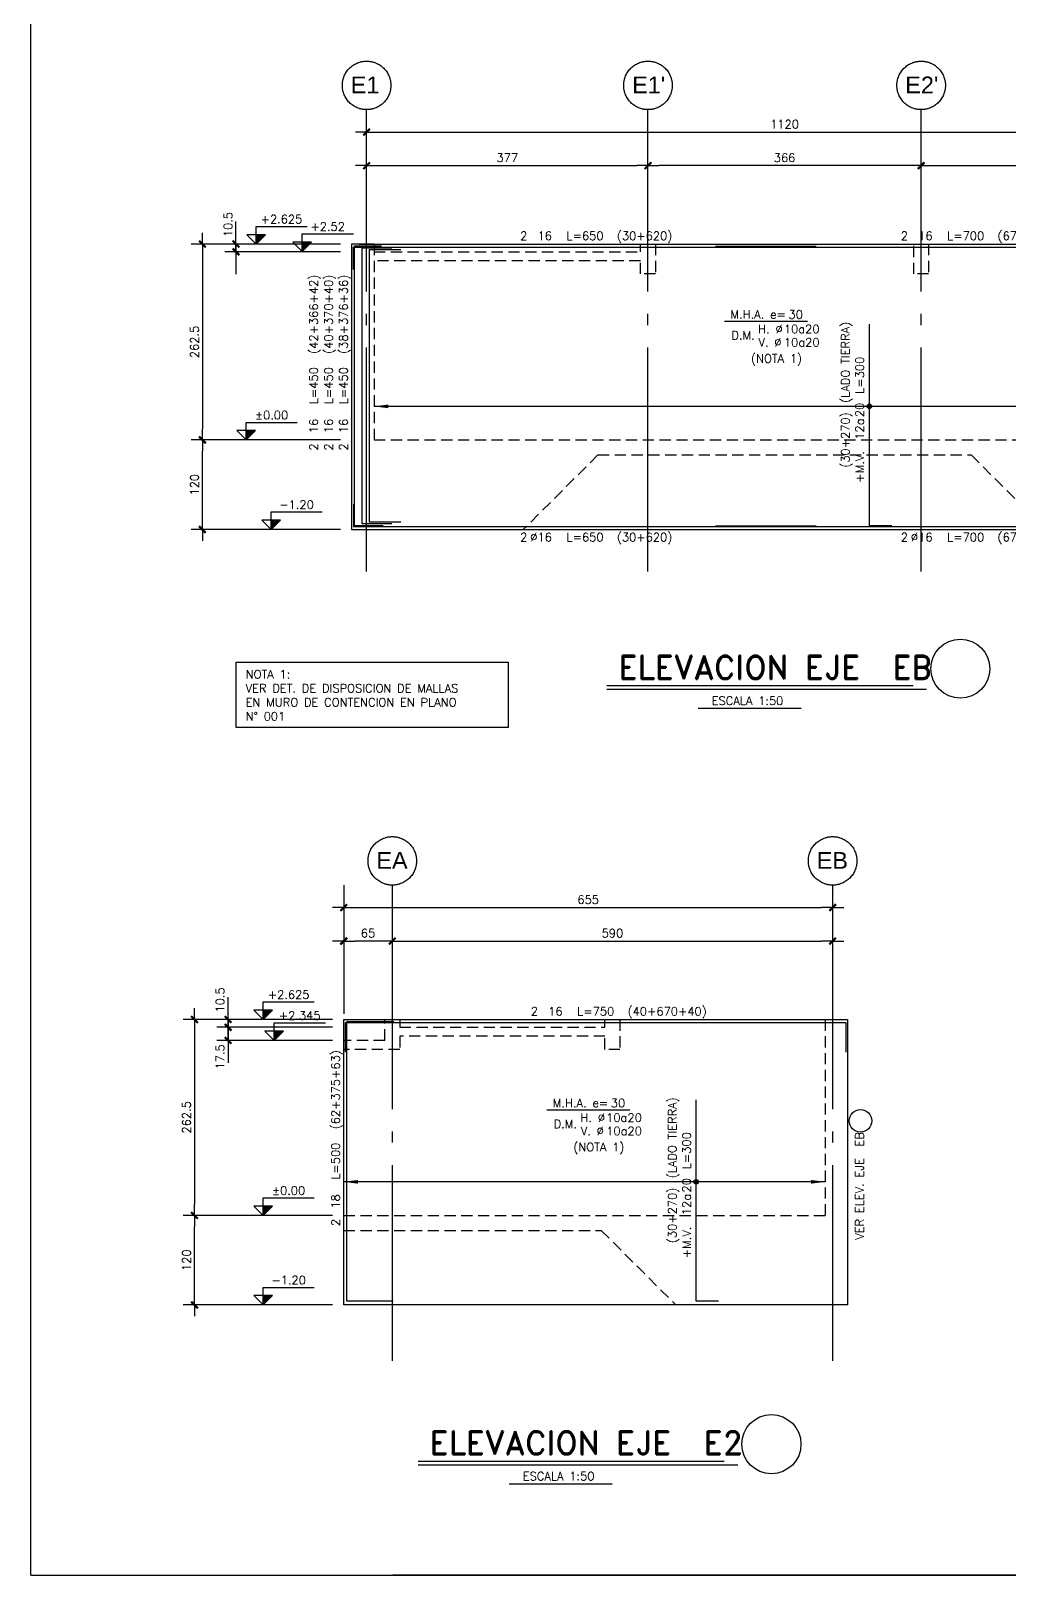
# Model space of a CAD drawing. Extents: x -6066 to 8175, y -13042 to 14234.
# Drawn here: x -58 to 1253, y 68 to 2137 of the extents above; entities that cross this region are included whole.
import ezdxf
from ezdxf.enums import TextEntityAlignment as Align

# ---------------------------------------------------------------- set-up
doc = ezdxf.new("R2010")
doc.units = 0
doc.header["$LTSCALE"] = 30
doc.header["$MEASUREMENT"] = 0
doc.linetypes.add('DASHED', pattern=[0.75, 0.5, -0.25])
doc.linetypes.add('EJES', pattern=[12.5, 10, -1, 0.5, -1])
doc.layers.get('0').update_dxf_attribs({"linetype": 'CONTINUOUS'})
for name, color, linetype in [('CONTORNOS', 3, 'CONTINUOUS'), ('FE', 7, 'CONTINUOUS'), ('RLA-CONTORNOS', 3, 'CONTINUOUS'), ('RLA-COTAS2', 1, 'CONTINUOUS'), ('RLA-EJES', 1, 'EJES'), ('RLA-FE', 7, 'CONTINUOUS'), ('RLA-FORMATO', 7, 'CONTINUOUS'), ('RLA-SEGMENTOS1', 2, 'DASHED'), ('RLA-TEXTOS-FE', 9, 'CONTINUOUS'), ('RLA-TEXTOS2', 6, 'CONTINUOUS'), ('TEXTOS-FE', 9, 'CONTINUOUS'), ('TEXTOS1', 9, 'CONTINUOUS')]:
    doc.layers.add(name, color=color, linetype=linetype)
doc.styles.add('Arial_1', font='arial.ttf', dxfattribs={"height": 22.5})
doc.styles.add('ROMANS', font='romans.shx', dxfattribs={"height": 11.25})
doc.styles.add('SIETE50', font='ROMAND.SHX', dxfattribs={"height": 31.5})
doc.dimstyles.new('ING50', dxfattribs={"dimscale": 50, "dimtxt": 0.27, "dimasz": 0.3, "dimexe": 0, "dimexo": 0, "dimgap": 0.1, "dimtad": 1, "dimdec": 1, "dimzin": 12, "dimdsep": 46, "dimtxsty": 'ROMANS', "dimblk": 'TICK1', "dimblk1": 'TICK1', "dimblk2": 'TICK1', "dimcen": 0.09, "dimclrd": 2, "dimclre": 1, "dimclrt": 3, "dimadec": 0, "dimazin": 0, "dimtfac": 1, "dimtdec": 0, "dimtix": 1, "dimtmove": 2, "dimatfit": 3, "dimldrblk": 'TICK1', "dimfxl": 0, "dimfxlon": 1, "dimtolj": 1, "dimtzin": 0, "dimarcsym": 0})

# ---------------------------------------------------------------- blocks, each defined once
blk = doc.blocks.new('TICK1')
at = {"color": 2}
for points in [[(0, 0), (-1, 0)], [(0, 0), (1, 0)]]:
    blk.add_lwpolyline(points, dxfattribs=at)
at = {"color": 2, "const_width": 0.2}
blk.add_lwpolyline([(-0.3, -0.3), (0.3, 0.3)], dxfattribs=at)
blk = doc.blocks.new('*D26')
at = {"color": 2, "lineweight": -2, "transparency": 16777216}
blk.add_line((376.1, 962.5), (1001.1, 962.5), dxfattribs=at)
at = {"color": 2, "lineweight": -2, "transparency": 16777216, "xscale": 15, "yscale": 15, "zscale": 15, "rotation": 180}
blk.add_blockref('TICK1', (361.1, 962.5), dxfattribs=at)
at = {"color": 2, "lineweight": -2, "transparency": 16777216, "xscale": 15, "yscale": 15, "zscale": 15}
blk.add_blockref('TICK1', (1016.1, 962.5), dxfattribs=at)
at = {"color": 3, "transparency": 16777216, "insert": (688.6, 973.1), "char_height": 11.25, "attachment_point": 5, "style": 'ROMANS'}
blk.add_mtext('\\A1;655', dxfattribs=at)
blk = doc.blocks.new('*D27')
at = {"color": 2, "lineweight": -2, "transparency": 16777216}
blk.add_line((441.1, 917.5), (1001.1, 917.5), dxfattribs=at)
at = {"color": 2, "lineweight": -2, "transparency": 16777216, "xscale": 15, "yscale": 15, "zscale": 15, "rotation": 180}
blk.add_blockref('TICK1', (426.1, 917.5), dxfattribs=at)
at = {"color": 2, "lineweight": -2, "transparency": 16777216, "xscale": 15, "yscale": 15, "zscale": 15}
blk.add_blockref('TICK1', (1016.1, 917.5), dxfattribs=at)
at = {"color": 3, "transparency": 16777216, "insert": (721.1, 928.1), "char_height": 11.25, "attachment_point": 5, "style": 'ROMANS'}
blk.add_mtext('\\A1;590', dxfattribs=at)
blk = doc.blocks.new('*D28')
at = {"color": 2, "lineweight": -2, "transparency": 16777216}
blk.add_line((411.1, 917.5), (376.1, 917.5), dxfattribs=at)
at = {"color": 2, "lineweight": -2, "transparency": 16777216, "xscale": 15, "yscale": 15, "zscale": 15, "rotation": 180}
blk.add_blockref('TICK1', (361.1, 917.5), dxfattribs=at)
at = {"color": 2, "lineweight": -2, "transparency": 16777216, "xscale": 15, "yscale": 15, "zscale": 15}
blk.add_blockref('TICK1', (426.1, 917.5), dxfattribs=at)
at = {"color": 3, "transparency": 16777216, "insert": (393.6, 928.1), "char_height": 11.25, "attachment_point": 5, "style": 'ROMANS'}
blk.add_mtext('\\A1;65', dxfattribs=at)
blk = doc.blocks.new('*D30')
at = {"color": 2, "lineweight": -2, "transparency": 16777216}
blk.add_line((161.1, 797.5), (161.1, 565), dxfattribs=at)
at = {"color": 2, "lineweight": -2, "transparency": 16777216, "xscale": 15, "yscale": 15, "zscale": 15}
for p, rotation in [((161.1, 812.5), 90), ((161.1, 550), 270)]:
    blk.add_blockref('TICK1', p, dxfattribs=dict(at, rotation=rotation))
at = {"color": 3, "transparency": 16777216, "insert": (150.4, 681.3), "char_height": 11.25, "attachment_point": 5, "rotation": 90, "style": 'ROMANS'}
blk.add_mtext('\\A1;262.5', dxfattribs=at)
blk = doc.blocks.new('*D29')
at = {"color": 2, "lineweight": -2, "transparency": 16777216}
for p, q in [((206.1, 827.5), (206.1, 842.5)), ((206.1, 812.5), (206.1, 802)), ((206.1, 787), (206.1, 772))]:
    blk.add_line(p, q, dxfattribs=at)
at = {"color": 2, "lineweight": -2, "transparency": 16777216, "xscale": 15, "yscale": 15, "zscale": 15}
for p, rotation in [((206.1, 812.5), 270), ((206.1, 802), 90)]:
    blk.add_blockref('TICK1', p, dxfattribs=dict(at, rotation=rotation))
at = {"color": 3, "transparency": 16777216, "insert": (195.4, 838.6), "char_height": 11.25, "attachment_point": 5, "rotation": 90, "style": 'ROMANS'}
blk.add_mtext('\\A1;10.5', dxfattribs=at)
blk = doc.blocks.new('*D31')
at = {"color": 2, "lineweight": -2, "transparency": 16777216}
blk.add_line((161.1, 445), (161.1, 535), dxfattribs=at)
at = {"color": 2, "lineweight": -2, "transparency": 16777216, "xscale": 15, "yscale": 15, "zscale": 15}
for p, rotation in [((161.1, 550), 90), ((161.1, 430), 270)]:
    blk.add_blockref('TICK1', p, dxfattribs=dict(at, rotation=rotation))
at = {"color": 3, "transparency": 16777216, "insert": (150.4, 490), "char_height": 11.25, "attachment_point": 5, "rotation": 90, "style": 'ROMANS'}
blk.add_mtext('\\A1;120', dxfattribs=at)
blk = doc.blocks.new('nivel-el')
at = {"linetype": 'Continuous'}
blk.add_hatch(color=1, dxfattribs=at).paths.add_polyline_path([(0, 0), (12.5, 12.5), (0, 12.5)])
at = {"color": 3}
blk.add_lwpolyline([(0, 0), (12.5, 12.5), (0, 12.5), (-12.5, 12.5), (0, 0), (0, 12.5), (0, 23.6), (68.4, 23.6)], dxfattribs=at)
at = {"color": 3, "style": 'ROMANS'}
blk.add_attdef('%%P0.00', text='', height=11.2, dxfattribs=at).set_placement((34, 27.7), align=Align.CENTER)
blk = doc.blocks.new('*D33')
at = {"color": 2, "lineweight": -2, "transparency": 16777216}
for p, q in [((206.1, 817), (206.1, 832)), ((206.1, 784.5), (206.1, 802)), ((206.1, 769.5), (206.1, 754.5))]:
    blk.add_line(p, q, dxfattribs=at)
at = {"color": 2, "lineweight": -2, "transparency": 16777216, "xscale": 15, "yscale": 15, "zscale": 15}
for p, rotation in [((206.1, 802), 270), ((206.1, 784.5), 90)]:
    blk.add_blockref('TICK1', p, dxfattribs=dict(at, rotation=rotation))
at = {"color": 3, "transparency": 16777216, "insert": (195.4, 762.4), "char_height": 11.25, "attachment_point": 5, "rotation": 90, "style": 'ROMANS'}
blk.add_mtext('\\A1;17.5', dxfattribs=at)
blk = doc.blocks.new('*D63')
at = {"color": 2, "lineweight": -2, "transparency": 16777216}
blk.add_line((406.7, 2001.4), (1496.7, 2001.4), dxfattribs=at)
at = {"color": 2, "lineweight": -2, "transparency": 16777216, "xscale": 15, "yscale": 15, "zscale": 15, "rotation": 180}
blk.add_blockref('TICK1', (391.7, 2001.4), dxfattribs=at)
at = {"color": 2, "lineweight": -2, "transparency": 16777216, "xscale": 15, "yscale": 15, "zscale": 15}
blk.add_blockref('TICK1', (1511.7, 2001.4), dxfattribs=at)
at = {"color": 3, "transparency": 16777216, "insert": (951.7, 2012), "char_height": 11.25, "attachment_point": 5, "style": 'ROMANS'}
blk.add_mtext('\\A1;1120', dxfattribs=at)
blk = doc.blocks.new('*D64')
at = {"color": 2, "lineweight": -2, "transparency": 16777216}
blk.add_line((171.7, 1836.4), (171.7, 1603.9), dxfattribs=at)
at = {"color": 2, "lineweight": -2, "transparency": 16777216, "xscale": 15, "yscale": 15, "zscale": 15}
for p, rotation in [((171.7, 1851.4), 90), ((171.7, 1588.9), 270)]:
    blk.add_blockref('TICK1', p, dxfattribs=dict(at, rotation=rotation))
at = {"color": 3, "transparency": 16777216, "insert": (161.1, 1720.2), "char_height": 11.25, "attachment_point": 5, "rotation": 90, "style": 'ROMANS'}
blk.add_mtext('\\A1;262.5', dxfattribs=at)
blk = doc.blocks.new('*D65')
at = {"color": 2, "lineweight": -2, "transparency": 16777216}
for p, q in [((216.7, 1866.4), (216.7, 1881.4)), ((216.7, 1851.4), (216.7, 1840.9)), ((216.7, 1825.9), (216.7, 1810.9))]:
    blk.add_line(p, q, dxfattribs=at)
at = {"color": 2, "lineweight": -2, "transparency": 16777216, "xscale": 15, "yscale": 15, "zscale": 15}
for p, rotation in [((216.7, 1851.4), 270), ((216.7, 1840.9), 90)]:
    blk.add_blockref('TICK1', p, dxfattribs=dict(at, rotation=rotation))
at = {"color": 3, "transparency": 16777216, "insert": (206.1, 1877.5), "char_height": 11.25, "attachment_point": 5, "rotation": 90, "style": 'ROMANS'}
blk.add_mtext('\\A1;10.5', dxfattribs=at)
blk = doc.blocks.new('*D66')
at = {"color": 2, "lineweight": -2, "transparency": 16777216}
blk.add_line((171.7, 1483.9), (171.7, 1573.9), dxfattribs=at)
at = {"color": 2, "lineweight": -2, "transparency": 16777216, "xscale": 15, "yscale": 15, "zscale": 15}
for p, rotation in [((171.7, 1588.9), 90), ((171.7, 1468.9), 270)]:
    blk.add_blockref('TICK1', p, dxfattribs=dict(at, rotation=rotation))
at = {"color": 3, "transparency": 16777216, "insert": (161.1, 1528.9), "char_height": 11.25, "attachment_point": 5, "rotation": 90, "style": 'ROMANS'}
blk.add_mtext('\\A1;120', dxfattribs=at)
blk = doc.blocks.new('*D71')
at = {"color": 2, "lineweight": -2, "transparency": 16777216}
blk.add_line((406.7, 1956.4), (753.7, 1956.4), dxfattribs=at)
at = {"color": 2, "lineweight": -2, "transparency": 16777216, "xscale": 15, "yscale": 15, "zscale": 15, "rotation": 180}
blk.add_blockref('TICK1', (391.7, 1956.4), dxfattribs=at)
at = {"color": 2, "lineweight": -2, "transparency": 16777216, "xscale": 15, "yscale": 15, "zscale": 15}
blk.add_blockref('TICK1', (768.7, 1956.4), dxfattribs=at)
at = {"color": 3, "transparency": 16777216, "insert": (580.2, 1967), "char_height": 11.25, "attachment_point": 5, "style": 'ROMANS'}
blk.add_mtext('\\A1;377', dxfattribs=at)
blk = doc.blocks.new('*D72')
at = {"color": 2, "lineweight": -2, "transparency": 16777216}
blk.add_line((1119.7, 1956.4), (783.7, 1956.4), dxfattribs=at)
at = {"color": 2, "lineweight": -2, "transparency": 16777216, "xscale": 15, "yscale": 15, "zscale": 15, "rotation": 180}
blk.add_blockref('TICK1', (768.7, 1956.4), dxfattribs=at)
at = {"color": 2, "lineweight": -2, "transparency": 16777216, "xscale": 15, "yscale": 15, "zscale": 15}
blk.add_blockref('TICK1', (1134.7, 1956.4), dxfattribs=at)
at = {"color": 3, "transparency": 16777216, "insert": (951.7, 1967), "char_height": 11.25, "attachment_point": 5, "style": 'ROMANS'}
blk.add_mtext('\\A1;366', dxfattribs=at)
blk = doc.blocks.new('*D73')
at = {"color": 2, "lineweight": -2, "transparency": 16777216}
blk.add_line((1149.7, 1956.4), (1496.7, 1956.4), dxfattribs=at)
at = {"color": 2, "lineweight": -2, "transparency": 16777216, "xscale": 15, "yscale": 15, "zscale": 15, "rotation": 180}
blk.add_blockref('TICK1', (1134.7, 1956.4), dxfattribs=at)
at = {"color": 2, "lineweight": -2, "transparency": 16777216, "xscale": 15, "yscale": 15, "zscale": 15}
blk.add_blockref('TICK1', (1511.7, 1956.4), dxfattribs=at)
at = {"color": 3, "transparency": 16777216, "insert": (1323.2, 1967), "char_height": 11.25, "attachment_point": 5, "style": 'ROMANS'}
blk.add_mtext('\\A1;377', dxfattribs=at)
blk = doc.blocks.new('*U88')
at = {"layer": 'TEXTOS1', "color": 5}
blk.add_line((-55.6, 0), (55.6, 0), dxfattribs=at)
at = {"layer": 'TEXTOS-FE', "color": 9, "style": 'ROMANS'}
for s, p in [('D.M.', (-30.8, -24.4)), ('H. %%C', (5.9, -16)), ('V. %%C', (5.4, -33.8))]:
    blk.add_text(s, height=11.25, dxfattribs=at).set_placement(p, align=Align.CENTER)
at = {"layer": 'TEXTOS-FE', "color": 9, "style": 'ROMANS', "flags": 12}
for tag, p in [('MALLA_2', (23.9, -16.1)), ('MALLA_3', (24, -34))]:
    blk.add_attdef(tag, p, '', height=11.2, dxfattribs=at)
at = {"layer": 'TEXTOS1', "color": 9, "style": 'ROMANS'}
blk.add_text('M.H.A. e=', height=11.25, dxfattribs=at).set_placement((-10.5, 3.6), align=Align.CENTER)
at = {"layer": 'TEXTOS1', "color": 9, "style": 'ROMANS', "flags": 12}
blk.add_attdef('ESPESOR', (30.1, 3.4), '', height=11.2, dxfattribs=at)
blk = doc.blocks.new('Flecha')
at = {"color": 2}
blk.add_lwpolyline([(0, 0, 0, 5, 0), (19.2, 0, 5, 5, 0)], format="xyseb", dxfattribs=at)
blk = doc.blocks.new('*U91')
at = {"layer": 'RLA-FE'}
h = blk.add_hatch(color=256, dxfattribs=at)
edge = h.paths.add_edge_path()
edge.add_arc((160, 0), 3, 0, 360)
at = {"layer": 'RLA-FE', "color": 1}
blk.add_line((160, -436.4), (160, 663.6), dxfattribs=at)
at = {"layer": 'RLA-FE'}
for p, q in [((0, -30), (0, 0)), ((0, 0), (188.2, 0)), ((188.2, 0), (238.2, 0)), ((238.2, 0), (270, 0)), ((270, 0), (270, 0))]:
    blk.add_line(p, q, dxfattribs=at)
blk.add_circle((160, 0), 3, dxfattribs=at)
at = {"layer": 'FE', "color": 1, "rotation": 270}
blk.add_blockref('Flecha', (160, 663.6), dxfattribs=at)
at = {"layer": 'FE', "color": 1, "xscale": -1, "rotation": 270}
blk.add_blockref('Flecha', (160, -436.4), dxfattribs=at)
at = {"layer": 'RLA-FE', "color": 3, "style": 'ROMANS'}
for tag, flags, p in [('TEXTO_FE2', 8, (152.1, 26.5)), ('+SUPLE', 12, (100, 7.3))]:
    blk.add_attdef(tag, text='', height=11.2, dxfattribs=dict(at, flags=flags)).set_placement(p, align=Align.RIGHT)
for tag, p, flags in [('LADO', (164.8, 26.5), 8), ('PHI', (104.1, 7.5), 14), ('A', (134.7, 7.3), 12), ('ESP', (145.6, 7.3), 12), ('MINUS', (170.7, 7.3), 13), ('TEXTO_FE1', (176.8, 7.3), 8), ('MARK', (184, 7.3), 13), ('TIPO', (114.6, -50.7), 13), ('NVECES', (100.7, -69.6), 13), ('NUMFE', (104.6, -89.4), 13), ('CAPA', (112.8, -108.5), 13), ('DESPLAZA', (259, -126.5), 13), ('ESPACIO', (265, -144.9), 13), ('CANT', (278.9, -163.7), 13), ('REC', (283.3, -184.4), 9)]:
    blk.add_attdef(tag, p, '', height=11.2, dxfattribs=dict(at, flags=flags))
at = {"layer": 'RLA-FE', "color": 3, "style": 'ROMANS', "flags": 12}
blk.add_attdef('DIAM', text='', height=11.2, dxfattribs=at).set_placement((124.9, 7.3), align=Align.CENTER)
blk = doc.blocks.new('*U93')
at = {"layer": 'RLA-FE'}
for p, q in [((0, -30), (0, 0)), ((0, 0), (538.2, 0)), ((538.2, 0), (588.2, 0)), ((588.2, 0), (620, 0)), ((620, 0), (620, 0))]:
    blk.add_line(p, q, dxfattribs=at)
at = {"layer": 'RLA-FE', "color": 3, "style": 'ROMANS'}
for tag, p, flags in [('PHI', (236.7, 9.5), 14), ('DIAM', (246.6, 9.3), 12), ('MINUS', (268.6, 9.3), 13), ('MARK', (282, 9.3), 13), ('TEXTO_FE1', (285.3, 9.3), 8), ('TEXTO_FE2', (352.8, 9.3), 8), ('TIPO', (308.8, -75.8), 13), ('NVECES', (294.9, -94.7), 13), ('NUMFE', (298.9, -114.5), 13), ('CAPA', (307.1, -133.6), 13), ('DESPLAZA', (278.3, -151.6), 13), ('ESPACIO', (284.4, -170), 13), ('CANT', (298.2, -188.8), 13)]:
    blk.add_attdef(tag, p, '', height=11.2, dxfattribs=dict(at, flags=flags))
at = {"layer": 'RLA-FE', "color": 3, "style": 'ROMANS', "flags": 8}
for tag, p in [('F=', (218.4, 9.3)), ('NUM', (232.8, 9.3))]:
    blk.add_attdef(tag, text='', height=11.2, dxfattribs=at).set_placement(p, align=Align.RIGHT)
blk = doc.blocks.new('*U94')
at = {"layer": 'RLA-FE'}
for p, q in [((0, 0), (0, 0)), ((0, 0), (588.2, 0)), ((588.2, 0), (638.2, 0)), ((638.2, 0), (670, 0)), ((670, 0), (670, -30))]:
    blk.add_line(p, q, dxfattribs=at)
at = {"layer": 'RLA-FE', "color": 3, "style": 'ROMANS'}
for tag, p, flags in [('PHI', (261.7, 9.5), 14), ('DIAM', (271.6, 9.3), 12), ('MINUS', (293.6, 9.3), 13), ('MARK', (307, 9.3), 13), ('TEXTO_FE1', (310.3, 9.3), 8), ('TEXTO_FE2', (377.8, 9.3), 8), ('TIPO', (333.8, -75.8), 13), ('NVECES', (319.9, -94.7), 13), ('NUMFE', (323.9, -114.5), 13), ('CAPA', (332.1, -133.6), 13), ('DESPLAZA', (278.3, -151.6), 13), ('ESPACIO', (284.4, -170), 13), ('CANT', (298.2, -188.8), 13)]:
    blk.add_attdef(tag, p, '', height=11.2, dxfattribs=dict(at, flags=flags))
at = {"layer": 'RLA-FE', "color": 3, "style": 'ROMANS', "flags": 8}
for tag, p in [('F=', (243.4, 9.3)), ('NUM', (257.8, 9.3))]:
    blk.add_attdef(tag, text='', height=11.2, dxfattribs=at).set_placement(p, align=Align.RIGHT)
blk = doc.blocks.new('*U96')
at = {"layer": 'RLA-FE', "color": 6}
blk.add_line((0, 1), (135, 1), dxfattribs=at)
at = {"layer": 'RLA-FE', "color": 3, "style": 'ROMANS', "flags": 8}
for tag, p in [('(', (53.2, 9.1)), (')', (91.5, 9.1)), ('EMP', (72.2, 9.1))]:
    blk.add_attdef(tag, text='', height=11.2, dxfattribs=at).set_placement(p, align=Align.CENTER)
blk = doc.blocks.new('*U98')
at = {"layer": 'RLA-FE'}
for p, q in [((0, 30), (0, 0)), ((0, 0), (538.2, 0)), ((538.2, 0), (588.2, 0)), ((588.2, 0), (620, 0)), ((620, 0), (620, 0))]:
    blk.add_line(p, q, dxfattribs=at)
at = {"layer": 'RLA-FE', "color": 3, "style": 'ROMANS', "flags": 8}
for tag, p in [('F=', (218.4, -19.9)), ('NUM', (232.8, -19.9))]:
    blk.add_attdef(tag, text='', height=11.2, dxfattribs=at).set_placement(p, align=Align.RIGHT)
at = {"layer": 'RLA-FE', "color": 3, "style": 'ROMANS'}
for tag, p, flags in [('PHI', (236.7, -19.7), 12), ('DIAM', (246.6, -19.9), 12), ('MINUS', (268.6, -19.9), 13), ('MARK', (282, -19.9), 13), ('TEXTO_FE1', (285.3, -19.9), 8), ('TEXTO_FE2', (352.8, -19.9), 8), ('TIPO', (308.8, -57.9), 13), ('NVECES', (294.9, -76.9), 13), ('NUMFE', (298.9, -96.6), 13), ('DESPLAZA', (277.2, -134.2), 13), ('CAPA', (307.1, -115.7), 13), ('ESPACIO', (283.2, -152.5), 13), ('CANT', (297.1, -171.3), 13)]:
    blk.add_attdef(tag, p, '', height=11.2, dxfattribs=dict(at, flags=flags))
blk = doc.blocks.new('*U99')
at = {"layer": 'RLA-FE'}
for p, q in [((670, 0), (670, 30)), ((0, 0), (0, 0)), ((0, 0), (588.2, 0)), ((588.2, 0), (638.2, 0)), ((638.2, 0), (670, 0))]:
    blk.add_line(p, q, dxfattribs=at)
at = {"layer": 'RLA-FE', "color": 3, "style": 'ROMANS', "flags": 8}
for tag, p in [('F=', (243.4, -19.9)), ('NUM', (257.8, -19.9))]:
    blk.add_attdef(tag, text='', height=11.2, dxfattribs=at).set_placement(p, align=Align.RIGHT)
at = {"layer": 'RLA-FE', "color": 3, "style": 'ROMANS'}
for tag, p, flags in [('PHI', (261.7, -19.7), 12), ('DIAM', (271.6, -19.9), 12), ('MINUS', (293.6, -19.9), 13), ('MARK', (307, -19.9), 13), ('TEXTO_FE1', (310.3, -19.9), 8), ('TEXTO_FE2', (377.8, -19.9), 8), ('TIPO', (333.8, -57.9), 13), ('NVECES', (319.9, -76.9), 13), ('NUMFE', (323.9, -96.6), 13), ('DESPLAZA', (277.2, -134.2), 13), ('CAPA', (332.1, -115.7), 13), ('ESPACIO', (283.2, -152.5), 13), ('CANT', (297.1, -171.3), 13)]:
    blk.add_attdef(tag, p, '', height=11.2, dxfattribs=dict(at, flags=flags))
blk = doc.blocks.new('*U103')
at = {"layer": 'RLA-FE'}
for p, q in [((0, -38), (0, 0)), ((0, 0), (293.2, 0)), ((293.2, 0), (343.2, 0)), ((343.2, 0), (375, 0)), ((375, 0), (375, -36))]:
    blk.add_line(p, q, dxfattribs=at)
at = {"layer": 'RLA-FE', "color": 3, "style": 'ROMANS'}
for tag, p, flags in [('PHI', (114.2, 9.5), 14), ('DIAM', (124.1, 9.3), 12), ('MINUS', (146.1, 9.3), 13), ('MARK', (159.5, 9.3), 13), ('TEXTO_FE1', (162.8, 9.3), 8), ('TEXTO_FE2', (230.3, 9.3), 8), ('TIPO', (186.3, -75.8), 13), ('NVECES', (172.4, -94.7), 13), ('NUMFE', (176.4, -114.5), 13), ('CAPA', (184.6, -133.6), 13), ('DESPLAZA', (278.3, -151.6), 13), ('ESPACIO', (284.4, -170), 13), ('CANT', (298.2, -188.8), 13)]:
    blk.add_attdef(tag, p, '', height=11.2, dxfattribs=dict(at, flags=flags))
at = {"layer": 'RLA-FE', "color": 3, "style": 'ROMANS', "flags": 8}
for tag, p in [('F=', (95.9, 9.3)), ('NUM', (110.3, 9.3))]:
    blk.add_attdef(tag, text='', height=11.2, dxfattribs=at).set_placement(p, align=Align.RIGHT)
blk = doc.blocks.new('*U104')
at = {"layer": 'RLA-FE'}
for p, q in [((0, -40), (0, 0)), ((0, 0), (288.2, 0)), ((288.2, 0), (338.2, 0)), ((338.2, 0), (370, 0)), ((370, 0), (370, -40))]:
    blk.add_line(p, q, dxfattribs=at)
at = {"layer": 'RLA-FE', "color": 3, "style": 'ROMANS', "flags": 8}
for tag, p in [('F=', (93.4, 39.3)), ('NUM', (107.8, 39.3))]:
    blk.add_attdef(tag, text='', height=11.2, dxfattribs=at).set_placement(p, align=Align.RIGHT)
at = {"layer": 'RLA-FE', "color": 3, "style": 'ROMANS'}
for tag, p, flags in [('PHI', (111.7, 39.5), 14), ('DIAM', (121.6, 39.3), 12), ('MINUS', (143.6, 39.3), 13), ('MARK', (157, 39.3), 13), ('TEXTO_FE1', (160.3, 39.3), 8), ('TEXTO_FE2', (227.8, 39.3), 8), ('TIPO', (183.8, -75.8), 13), ('NVECES', (169.9, -94.7), 13), ('NUMFE', (173.9, -114.5), 13), ('CAPA', (182.1, -133.6), 13), ('DESPLAZA', (278.3, -151.6), 13), ('ESPACIO', (284.4, -170), 13), ('CANT', (298.2, -188.8), 13)]:
    blk.add_attdef(tag, p, '', height=11.2, dxfattribs=dict(at, flags=flags))
blk = doc.blocks.new('*U105')
at = {"layer": 'RLA-FE'}
for p, q in [((0, -42), (0, 0)), ((0, 0), (283.2, 0)), ((283.2, 0), (333.2, 0)), ((333.2, 0), (365, 0)), ((365, 0), (365, -42))]:
    blk.add_line(p, q, dxfattribs=at)
at = {"layer": 'RLA-FE', "color": 3, "style": 'ROMANS', "flags": 8}
for tag, p in [('F=', (90.9, 69.3)), ('NUM', (105.3, 69.3))]:
    blk.add_attdef(tag, text='', height=11.2, dxfattribs=at).set_placement(p, align=Align.RIGHT)
at = {"layer": 'RLA-FE', "color": 3, "style": 'ROMANS'}
for tag, p, flags in [('PHI', (109.2, 69.5), 14), ('DIAM', (119.1, 69.3), 12), ('MINUS', (141.1, 69.3), 13), ('MARK', (154.5, 69.3), 13), ('TEXTO_FE1', (157.8, 69.3), 8), ('TEXTO_FE2', (225.3, 69.3), 8), ('TIPO', (181.3, -75.8), 13), ('NVECES', (167.4, -94.7), 13), ('NUMFE', (171.4, -114.5), 13), ('CAPA', (179.6, -133.6), 13), ('DESPLAZA', (278.3, -151.6), 13), ('ESPACIO', (284.4, -170), 13), ('CANT', (298.2, -188.8), 13)]:
    blk.add_attdef(tag, p, '', height=11.2, dxfattribs=dict(at, flags=flags))
blk = doc.blocks.new('*U106')
at = {"layer": 'RLA-FE'}
h = blk.add_hatch(color=256, dxfattribs=at)
edge = h.paths.add_edge_path()
edge.add_arc((160, 0), 3, 0, 360)
at = {"layer": 'RLA-FE', "color": 1}
blk.add_line((160, -172.8), (160, 472.2), dxfattribs=at)
at = {"layer": 'RLA-FE'}
for p, q in [((0, -30), (0, 0)), ((0, 0), (188.2, 0)), ((188.2, 0), (238.2, 0)), ((238.2, 0), (270, 0)), ((270, 0), (270, 0))]:
    blk.add_line(p, q, dxfattribs=at)
blk.add_circle((160, 0), 3, dxfattribs=at)
at = {"layer": 'FE', "color": 1, "rotation": 270}
blk.add_blockref('Flecha', (160, 472.2), dxfattribs=at)
at = {"layer": 'FE', "color": 1, "xscale": -1, "rotation": 270}
blk.add_blockref('Flecha', (160, -172.8), dxfattribs=at)
at = {"layer": 'RLA-FE', "color": 3, "style": 'ROMANS'}
for tag, flags, p in [('TEXTO_FE2', 8, (152.1, 26.5)), ('+SUPLE', 12, (100, 7.3))]:
    blk.add_attdef(tag, text='', height=11.2, dxfattribs=dict(at, flags=flags)).set_placement(p, align=Align.RIGHT)
for tag, p, flags in [('LADO', (164.8, 26.5), 8), ('PHI', (104.1, 7.5), 14), ('A', (134.7, 7.3), 12), ('ESP', (145.6, 7.3), 12), ('MINUS', (170.7, 7.3), 13), ('TEXTO_FE1', (176.8, 7.3), 8), ('MARK', (184, 7.3), 13), ('TIPO', (114.6, -50.7), 13), ('NVECES', (100.7, -69.6), 13), ('NUMFE', (104.6, -89.4), 13), ('CAPA', (112.8, -108.5), 13), ('DESPLAZA', (259, -126.5), 13), ('ESPACIO', (265, -144.9), 13), ('CANT', (278.9, -163.7), 13), ('REC', (283.3, -184.4), 9)]:
    blk.add_attdef(tag, p, '', height=11.2, dxfattribs=dict(at, flags=flags))
at = {"layer": 'RLA-FE', "color": 3, "style": 'ROMANS', "flags": 12}
blk.add_attdef('DIAM', text='', height=11.2, dxfattribs=at).set_placement((124.9, 7.3), align=Align.CENTER)
blk = doc.blocks.new('*U107')
at = {"layer": 'RLA-FE'}
for p, q in [((0, -40), (0, 0)), ((0, 0), (588.2, 0)), ((588.2, 0), (638.2, 0)), ((638.2, 0), (670, 0)), ((670, 0), (670, -40))]:
    blk.add_line(p, q, dxfattribs=at)
at = {"layer": 'RLA-FE', "color": 3, "style": 'ROMANS'}
for tag, p, flags in [('PHI', (261.7, 9.5), 14), ('DIAM', (271.6, 9.3), 12), ('MINUS', (293.6, 9.3), 13), ('MARK', (307, 9.3), 13), ('TEXTO_FE1', (310.3, 9.3), 8), ('TEXTO_FE2', (377.8, 9.3), 8), ('TIPO', (333.8, -75.8), 13), ('NVECES', (319.9, -94.7), 13), ('NUMFE', (323.9, -114.5), 13), ('CAPA', (332.1, -133.6), 13), ('DESPLAZA', (278.3, -151.6), 13), ('ESPACIO', (284.4, -170), 13), ('CANT', (298.2, -188.8), 13)]:
    blk.add_attdef(tag, p, '', height=11.2, dxfattribs=dict(at, flags=flags))
at = {"layer": 'RLA-FE', "color": 3, "style": 'ROMANS', "flags": 8}
for tag, p in [('F=', (243.4, 9.3)), ('NUM', (257.8, 9.3))]:
    blk.add_attdef(tag, text='', height=11.2, dxfattribs=at).set_placement(p, align=Align.RIGHT)
blk = doc.blocks.new('*U130')
at = {"layer": 'RLA-FE'}
for p, q in [((0, -62), (0, 0)), ((0, 0), (293.2, 0)), ((293.2, 0), (343.2, 0)), ((343.2, 0), (375, 0)), ((375, 0), (375, -63))]:
    blk.add_line(p, q, dxfattribs=at)
at = {"layer": 'RLA-FE', "color": 3, "style": 'ROMANS'}
for tag, p, flags in [('PHI', (114.2, 9.5), 14), ('DIAM', (124.1, 9.3), 12), ('MINUS', (146.1, 9.3), 13), ('MARK', (159.5, 9.3), 13), ('TEXTO_FE1', (162.8, 9.3), 8), ('TEXTO_FE2', (230.3, 9.3), 8), ('TIPO', (186.3, -75.8), 13), ('NVECES', (172.4, -94.7), 13), ('NUMFE', (176.4, -114.5), 13), ('CAPA', (184.6, -133.6), 13), ('DESPLAZA', (278.3, -151.6), 13), ('ESPACIO', (284.4, -170), 13), ('CANT', (298.2, -188.8), 13)]:
    blk.add_attdef(tag, p, '', height=11.2, dxfattribs=dict(at, flags=flags))
at = {"layer": 'RLA-FE', "color": 3, "style": 'ROMANS', "flags": 8}
for tag, p in [('F=', (95.9, 9.3)), ('NUM', (110.3, 9.3))]:
    blk.add_attdef(tag, text='', height=11.2, dxfattribs=at).set_placement(p, align=Align.RIGHT)

msp = doc.modelspace()

# ---------------------------------------------------------------- linework, layer by layer
at = {"layer": 'RLA-CONTORNOS'}
for p, q in [((401.69, 1851.42), (371.69, 1851.42)), ((371.69, 1851.42), (371.69, 1468.92)), ((381.69, 1851.42), (401.69, 1851.42)), ((401.69, 1851.42), (401.69, 1840.92)), ((401.69, 1851.42), (1501.69, 1851.42)), ((371.69, 1468.92), (1531.69, 1468.92)), ((401.69, 1468.92), (461.69, 1468.92)), ((401.69, 1468.92), (461.69, 1468.92)), ((361.07, 430), (361.07, 812.5)), ((361.07, 812.5), (1036.07, 812.5)), ((1036.07, 812.5), (1036.07, 430)), ((1036.07, 430), (361.07, 430))]:
    msp.add_line(p, q, dxfattribs=at)
at = {"layer": 'RLA-COTAS2'}
for p, q in [((356.69, 1851.42), (156.69, 1851.42)), ((356.69, 1840.92), (201.69, 1840.92)), ((356.69, 1588.92), (156.69, 1588.92)), ((356.69, 1468.92), (156.69, 1468.92)), ((346.07, 812.5), (146.07, 812.5)), ((346.07, 802), (191.07, 802)), ((346.07, 784.5), (191.07, 784.5)), ((346.07, 550), (146.07, 550)), ((346.07, 430), (146.07, 430))]:
    msp.add_line(p, q, dxfattribs=at)
at = {"layer": 'RLA-EJES'}
for p, q in [((391.69, 1412.78), (391.69, 2031.42)), ((768.69, 1412.78), (768.69, 2031.42)), ((1134.69, 1412.78), (1134.69, 2031.42)), ((361.07, 992.5), (361.07, 820.15)), ((426.08, 992.5), (426.08, 355.25)), ((1016.07, 992.5), (1016.07, 355.25))]:
    msp.add_line(p, q, dxfattribs=at)
at = {"layer": 'RLA-EJES', "color": 3}
for centre in [(391.69, 2063.92), (768.69, 2063.92), (1134.69, 2063.92), (426.08, 1025), (1016.07, 1025)]:
    msp.add_circle(centre, 32.5, dxfattribs=at)
at = {"layer": 'RLA-FORMATO', "color": 6, "linetype": 'Continuous'}
for p, q in [((-58.1, 68.1), (-58.1, 4123.1)), ((-58.1, 68.1), (5686.9, 68.1)), ((5686.9, 68.1), (426.9, 68.1))]:
    msp.add_line(p, q, dxfattribs=at)
at = {"layer": 'RLA-SEGMENTOS1'}
for p, q in [((401.69, 1851.42), (401.69, 1588.92)), ((758.69, 1840.92), (758.69, 1851.42)), ((778.69, 1851.42), (778.69, 1811.42)), ((1124.69, 1811.42), (1124.69, 1851.42)), ((1144.69, 1851.42), (1144.69, 1811.42)), ((401.69, 1840.92), (758.69, 1840.92)), ((758.69, 1828.92), (401.69, 1828.92)), ((758.69, 1811.42), (758.69, 1828.92)), ((778.69, 1811.42), (758.69, 1811.42)), ((1144.69, 1811.42), (1124.69, 1811.42)), ((401.69, 1588.92), (1501.69, 1588.92)), ((701.69, 1568.92), (601.69, 1468.92)), ((701.69, 1568.92), (1201.69, 1568.92)), ((1201.69, 1568.92), (1301.69, 1468.92)), ((416.08, 784.5), (416.08, 812.5)), ((436.08, 812.5), (436.08, 802)), ((711.08, 802), (711.08, 812.5)), ((731.08, 812.5), (731.08, 772.5)), ((1006.07, 812.5), (1006.07, 550)), ((436.08, 802), (711.08, 802)), ((711.08, 790), (436.08, 790)), ((436.08, 790), (436.08, 772.5)), ((711.08, 772.5), (711.08, 790)), ((416.08, 784.5), (361.07, 784.5)), ((436.08, 772.5), (361.07, 772.5)), ((731.08, 772.5), (711.08, 772.5)), ((361.07, 550), (1006.07, 550)), ((361.07, 530), (706.07, 530)), ((706.07, 530), (806.07, 430))]:
    msp.add_line(p, q, dxfattribs=at)
at = {"layer": 'RLA-TEXTOS-FE'}
msp.add_lwpolyline([(216.85, 1291.37), (581.48, 1291.37), (581.48, 1203.75), (216.85, 1203.75)], close=True, dxfattribs=at)
at = {"layer": 'RLA-TEXTOS-FE', "color": 2}
msp.add_circle((1053.36, 676.77), 15.07, dxfattribs=at)
at = {"layer": 'RLA-TEXTOS2', "color": 6}
for p, q in [((713.69, 1259.89), (1124.01, 1259.89)), ((713.69, 1254.89), (1141.97, 1254.89)), ((460.58, 220.97), (870.9, 220.97)), ((460.58, 215.97), (888.86, 215.97))]:
    msp.add_line(p, q, dxfattribs=at)
at = {"layer": 'RLA-TEXTOS2', "color": 3}
for p, q in [((835.89, 1229.41), (973.75, 1229.41)), ((582.78, 190.49), (720.64, 190.49))]:
    msp.add_line(p, q, dxfattribs=at)
for centre in [(1187.24, 1282.45), (934.13, 243.53)]:
    msp.add_circle(centre, 39.57, dxfattribs=at)

# ---------------------------------------------------------------- block references
at = {"layer": 'CONTORNOS'}
for p, values in [((243.61, 1851.42), {'%%P0.00': '+2.625'}), ((305.57, 1841.47), {'%%P0.00': '+2.52'}), ((230.49, 1588.92), {'%%P0.00': '%%P0.00'}), ((263.88, 1468.92), {'%%P0.00': '-1.20'}), ((253.26, 812.5), {'%%P0.00': '+2.625'}), ((268.03, 784.5), {'%%P0.00': '+2.345'}), ((253.26, 550), {'%%P0.00': '%%P0.00'}), ((253.26, 430), {'%%P0.00': '-1.20'})]:
    msp.add_blockref('nivel-el', p, dxfattribs=at).add_auto_attribs(values)
at = {"layer": 'RLA-FE'}
ref = msp.add_blockref('*U93', (374.19, 1847.42), dxfattribs=at)
ref.add_attrib('DIAM', '16', (620.79, 1856.74), dxfattribs={"color": 3, "height": 11.25, "style": 'ROMANS'})
ref.add_attrib('NUM', '2', dxfattribs={"color": 3, "height": 11.25, "style": 'ROMANS'}).set_placement((607.04, 1856.74), align=Align.RIGHT)
ref.add_attrib('TEXTO_FE1', 'L=650', (659.5, 1856.74), dxfattribs={"color": 3, "height": 11.25, "style": 'ROMANS'})
ref.add_attrib('TEXTO_FE2', '(30+620)', (727.02, 1856.76), dxfattribs={"color": 3, "height": 11.25, "style": 'ROMANS'})
ref = msp.add_blockref('*U94', (859.19, 1847.42), dxfattribs=at)
ref.add_attrib('DIAM', '16', (1130.79, 1856.74), dxfattribs={"color": 3, "height": 11.25, "style": 'ROMANS'})
ref.add_attrib('NUM', '2', dxfattribs={"color": 3, "height": 11.25, "style": 'ROMANS'}).set_placement((1117.04, 1856.74), align=Align.RIGHT)
ref.add_attrib('TEXTO_FE1', 'L=700', (1169.5, 1856.74), dxfattribs={"color": 3, "height": 11.25, "style": 'ROMANS'})
ref.add_attrib('TEXTO_FE2', '(670+30)', (1237.02, 1856.76), dxfattribs={"color": 3, "height": 11.25, "style": 'ROMANS'})
ref = msp.add_blockref('*U105', (395.69, 1478.92), dxfattribs=dict(at, rotation=90))
ref.add_attrib('DIAM', '16', (326.36, 1598.02), dxfattribs={"color": 3, "height": 11.25, "rotation": 90, "style": 'ROMANS'})
ref.add_attrib('NUM', '2', dxfattribs={"color": 3, "height": 11.25, "rotation": 90, "style": 'ROMANS'}).set_placement((326.36, 1584.27), align=Align.RIGHT)
ref.add_attrib('TEXTO_FE1', 'L=450', (326.36, 1636.73), dxfattribs={"color": 3, "height": 11.25, "rotation": 90, "style": 'ROMANS'})
ref.add_attrib('TEXTO_FE2', '(42+366+42)', (326.34, 1704.25), dxfattribs={"color": 3, "height": 11.25, "rotation": 90, "style": 'ROMANS'})
ref = msp.add_blockref('*U104', (385.69, 1476.42), dxfattribs=dict(at, rotation=90))
ref.add_attrib('DIAM', '16', (346.36, 1598.02), dxfattribs={"color": 3, "height": 11.25, "rotation": 90, "style": 'ROMANS'})
ref.add_attrib('NUM', '2', dxfattribs={"color": 3, "height": 11.25, "rotation": 90, "style": 'ROMANS'}).set_placement((346.36, 1584.27), align=Align.RIGHT)
ref.add_attrib('TEXTO_FE1', 'L=450', (346.36, 1636.73), dxfattribs={"color": 3, "height": 11.25, "rotation": 90, "style": 'ROMANS'})
ref.add_attrib('TEXTO_FE2', '(40+370+40)', (346.34, 1704.25), dxfattribs={"color": 3, "height": 11.25, "rotation": 90, "style": 'ROMANS'})
ref = msp.add_blockref('*U103', (375.69, 1473.92), dxfattribs=dict(at, rotation=90))
ref.add_attrib('DIAM', '16', (366.36, 1598.02), dxfattribs={"color": 3, "height": 11.25, "rotation": 90, "style": 'ROMANS'})
ref.add_attrib('NUM', '2', dxfattribs={"color": 3, "height": 11.25, "rotation": 90, "style": 'ROMANS'}).set_placement((366.36, 1584.27), align=Align.RIGHT)
ref.add_attrib('TEXTO_FE1', 'L=450', (366.36, 1636.73), dxfattribs={"color": 3, "height": 11.25, "rotation": 90, "style": 'ROMANS'})
ref.add_attrib('TEXTO_FE2', '(38+376+36)', (366.34, 1704.25), dxfattribs={"color": 3, "height": 11.25, "rotation": 90, "style": 'ROMANS'})
for p in [(859.19, 1847.42), (859.19, 1472.92)]:
    msp.add_blockref('*U96', p, dxfattribs=at)
ref = msp.add_blockref('*U91', (1065.31, 1473.92), dxfattribs=dict(at, rotation=90))
ref.add_attrib('DIAM', '12', dxfattribs={"color": 3, "height": 11.25, "rotation": 90, "style": 'ROMANS'}).set_placement((1057.99, 1598.8), align=Align.CENTER)
ref.add_attrib('LADO', '(LADO TIERRA)', (1038.78, 1638.67), dxfattribs={"color": 3, "height": 11.25, "rotation": 90, "style": 'ROMANS'})
ref.add_attrib('TEXTO_FE1', 'L=300', (1057.99, 1650.76), dxfattribs={"color": 3, "height": 11.25, "rotation": 90, "style": 'ROMANS'})
ref.add_attrib('TEXTO_FE2', '(30+270)', dxfattribs={"color": 3, "height": 11.25, "rotation": 90, "style": 'ROMANS'}).set_placement((1038.78, 1626.01), align=Align.RIGHT)
ref.add_attrib('+SUPLE', '+M.V.', dxfattribs={"color": 3, "height": 11.25, "rotation": 90, "style": 'ROMANS'}).set_placement((1057.99, 1573.96), align=Align.RIGHT)
ref.add_attrib('A', 'a', (1057.99, 1608.6), dxfattribs={"color": 3, "height": 11.25, "rotation": 90, "style": 'ROMANS'})
ref.add_attrib('ESP', '20', (1057.99, 1619.49), dxfattribs={"color": 3, "height": 11.25, "rotation": 90, "style": 'ROMANS'})
ref = msp.add_blockref('*U98', (374.19, 1472.92), dxfattribs=at)
ref.add_attrib('DIAM', '16', (620.79, 1453.02), dxfattribs={"color": 3, "height": 11.25, "style": 'ROMANS'})
ref.add_attrib('NUM', '2', dxfattribs={"color": 3, "height": 11.25, "style": 'ROMANS'}).set_placement((607.04, 1453.02), align=Align.RIGHT)
ref.add_attrib('TEXTO_FE1', 'L=650', (659.5, 1453.02), dxfattribs={"color": 3, "height": 11.25, "style": 'ROMANS'})
ref.add_attrib('TEXTO_FE2', '(30+620)', (727.02, 1453.04), dxfattribs={"color": 3, "height": 11.25, "style": 'ROMANS'})
ref.add_attrib('PHI', '%%C', (610.93, 1453.24), dxfattribs={"color": 3, "height": 11.25, "style": 'ROMANS'})
ref = msp.add_blockref('*U99', (859.19, 1472.92), dxfattribs=at)
ref.add_attrib('DIAM', '16', (1130.79, 1453.02), dxfattribs={"color": 3, "height": 11.25, "style": 'ROMANS'})
ref.add_attrib('NUM', '2', dxfattribs={"color": 3, "height": 11.25, "style": 'ROMANS'}).set_placement((1117.04, 1453.02), align=Align.RIGHT)
ref.add_attrib('TEXTO_FE1', 'L=700', (1169.5, 1453.02), dxfattribs={"color": 3, "height": 11.25, "style": 'ROMANS'})
ref.add_attrib('TEXTO_FE2', '(670+30)', (1237.02, 1453.04), dxfattribs={"color": 3, "height": 11.25, "style": 'ROMANS'})
ref.add_attrib('PHI', '%%C', (1120.93, 1453.24), dxfattribs={"color": 3, "height": 11.25, "style": 'ROMANS'})
ref = msp.add_blockref('*U107', (363.57, 808.5), dxfattribs=at)
ref.add_attrib('DIAM', '16', (635.17, 817.83), dxfattribs={"color": 3, "height": 11.25, "style": 'ROMANS'})
ref.add_attrib('NUM', '2', dxfattribs={"color": 3, "height": 11.25, "style": 'ROMANS'}).set_placement((621.42, 817.83), align=Align.RIGHT)
ref.add_attrib('TEXTO_FE1', 'L=750', (673.89, 817.83), dxfattribs={"color": 3, "height": 11.25, "style": 'ROMANS'})
ref.add_attrib('TEXTO_FE2', '(40+670+40)', (741.41, 817.84), dxfattribs={"color": 3, "height": 11.25, "style": 'ROMANS'})
ref = msp.add_blockref('*U130', (365.07, 435), dxfattribs=dict(at, rotation=90))
ref.add_attrib('DIAM', '18', (355.75, 559.1), dxfattribs={"color": 3, "height": 11.25, "rotation": 90, "style": 'ROMANS'})
ref.add_attrib('NUM', '2', dxfattribs={"color": 3, "height": 11.25, "rotation": 90, "style": 'ROMANS'}).set_placement((355.75, 545.35), align=Align.RIGHT)
ref.add_attrib('TEXTO_FE1', 'L=500', (355.75, 597.81), dxfattribs={"color": 3, "height": 11.25, "rotation": 90, "style": 'ROMANS'})
ref.add_attrib('TEXTO_FE2', '(62+375+63)', (355.73, 665.34), dxfattribs={"color": 3, "height": 11.25, "rotation": 90, "style": 'ROMANS'})
ref = msp.add_blockref('*U106', (833.31, 435), dxfattribs=dict(at, rotation=90))
ref.add_attrib('DIAM', '12', dxfattribs={"color": 3, "height": 11.25, "rotation": 90, "style": 'ROMANS'}).set_placement((825.99, 559.88), align=Align.CENTER)
ref.add_attrib('LADO', '(LADO TIERRA)', (806.79, 599.75), dxfattribs={"color": 3, "height": 11.25, "rotation": 90, "style": 'ROMANS'})
ref.add_attrib('TEXTO_FE1', 'L=300', (825.99, 611.84), dxfattribs={"color": 3, "height": 11.25, "rotation": 90, "style": 'ROMANS'})
ref.add_attrib('TEXTO_FE2', '(30+270)', dxfattribs={"color": 3, "height": 11.25, "rotation": 90, "style": 'ROMANS'}).set_placement((806.79, 587.1), align=Align.RIGHT)
ref.add_attrib('+SUPLE', '+M.V.', dxfattribs={"color": 3, "height": 11.25, "rotation": 90, "style": 'ROMANS'}).set_placement((825.99, 535.04), align=Align.RIGHT)
ref.add_attrib('A', 'a', (825.99, 569.69), dxfattribs={"color": 3, "height": 11.25, "rotation": 90, "style": 'ROMANS'})
ref.add_attrib('ESP', '20', (825.99, 580.58), dxfattribs={"color": 3, "height": 11.25, "rotation": 90, "style": 'ROMANS'})
at = {"layer": 'RLA-TEXTOS-FE'}
ref = msp.add_blockref('*U88', (926.83, 1747.97), dxfattribs=at)
ref.add_attrib('ESPESOR', '30', (956.89, 1751.41), dxfattribs={"layer": 'TEXTOS1', "color": 9, "height": 11.25, "style": 'ROMANS'})
ref.add_attrib('MALLA_2', '10a20', (950.74, 1731.9), dxfattribs={"layer": 'TEXTOS-FE', "color": 9, "height": 11.25, "style": 'ROMANS'})
ref.add_attrib('MALLA_3', '10a20', (950.87, 1714), dxfattribs={"layer": 'TEXTOS-FE', "color": 9, "height": 11.25, "style": 'ROMANS'})
ref = msp.add_blockref('*U88', (688.76, 691.42), dxfattribs=at)
ref.add_attrib('ESPESOR', '30', (718.81, 694.86), dxfattribs={"layer": 'TEXTOS1', "color": 9, "height": 11.25, "style": 'ROMANS'})
ref.add_attrib('MALLA_2', '10a20', (712.67, 675.34), dxfattribs={"layer": 'TEXTOS-FE', "color": 9, "height": 11.25, "style": 'ROMANS'})
ref.add_attrib('MALLA_3', '10a20', (712.8, 657.44), dxfattribs={"layer": 'TEXTOS-FE', "color": 9, "height": 11.25, "style": 'ROMANS'})

# ---------------------------------------------------------------- texts
at = {"layer": 'RLA-EJES', "color": 5, "char_height": 22.5, "width": 51.308, "attachment_point": 1, "style": 'Arial_1'}
for s, insert in [('E1', (370.37, 2075.8)), ("E1'", (747.37, 2075.8)), ("E2'", (1113.37, 2075.8)), ('EA', (404.76, 1036.89)), ('EB', (994.76, 1036.89))]:
    msp.add_mtext(s, dxfattribs=dict(at, insert=insert))
at = {"layer": 'RLA-TEXTOS-FE', "color": 9, "style": 'ROMANS'}
for p in [(940.93, 1692.41), (702.85, 635.86)]:
    msp.add_text('(NOTA 1)', height=11.25, dxfattribs=at).set_placement(p, align=Align.CENTER)
msp.add_text('VER ELEV. EJE  EB', height=11.25, rotation=90, dxfattribs=at).set_placement((1057.68, 517.36))
at = {"layer": 'RLA-TEXTOS-FE', "insert": (229.67, 1280.58), "char_height": 11.25, "attachment_point": 1, "style": 'ROMANS'}
msp.add_mtext_dynamic_manual_height_columns('NOTA 1:\\PVER DET. DE DISPOSICION DE MALLAS\\PEN MURO DE CONTENCION EN PLANO\\PN° 001', width=766.2638, gutter_width=56.25, heights=[0], dxfattribs=at)
at = {"layer": 'RLA-TEXTOS2', "color": 6, "style": 'SIETE50'}
for s, p in [('ELEVACION EJE  EB', (729.08, 1268.47)), ('ELEVACION EJE  E2', (475.97, 229.56))]:
    msp.add_text(s, height=31.5, dxfattribs=at).set_placement(p)
at = {"layer": 'RLA-TEXTOS2', "color": 3, "style": 'ROMANS'}
for p in [(902.1, 1233.91), (648.99, 195)]:
    msp.add_text('ESCALA 1:50', height=11.25, dxfattribs=at).set_placement(p, align=Align.CENTER)

# ---------------------------------------------------------------- dimensions: what is measured, and where the dimension line sits
for base, p1, p2, picture, middle in [((1511.69, 2001.42), (391.69, 2001.42), (1511.69, 2001.42), '*D63', (951.69, 2012.04)), ((768.69, 1956.42), (391.69, 1956.42), (768.69, 1956.42), '*D71', (580.19, 1967.04)), ((1511.69, 1956.42), (1134.69, 1956.42), (1511.69, 1956.42), '*D73', (1323.19, 1967.04)), ((1016.07, 962.5), (361.07, 962.5), (1016.07, 962.5), '*D26', (688.57, 973.13)), ((1016.07, 917.5), (426.08, 917.5), (1016.07, 917.5), '*D27', (721.07, 928.13))]:
    dim = msp.add_linear_dim(base=base, p1=p1, p2=p2, dimstyle='ING50')
    dim.commit()
    dim.dimension.update_dxf_attribs({"geometry": picture, "text_midpoint": middle})
for base, p1, p2, angle, picture, middle in [((768.69, 1956.42), (1134.69, 1956.42), (768.69, 1956.42), 180, '*D72', (951.69, 1967.04)), ((171.69, 1588.92), (171.69, 1851.42), (171.69, 1588.92), 90, '*D64', (161.06, 1720.17)), ((171.69, 1588.92), (171.69, 1468.92), (171.69, 1588.92), 270, '*D66', (161.06, 1528.92)), ((361.07, 917.5), (426.08, 917.5), (361.07, 917.5), 180, '*D28', (393.57, 928.13)), ((161.07, 550), (161.07, 812.5), (161.07, 550), 90, '*D30', (150.45, 681.25)), ((161.07, 550), (161.07, 430), (161.07, 550), 270, '*D31', (150.45, 490))]:
    dim = msp.add_linear_dim(base=base, p1=p1, p2=p2, angle=angle, dimstyle='ING50')
    dim.commit()
    dim.dimension.update_dxf_attribs({"geometry": picture, "text_midpoint": middle})
for base, p1, p2, angle, picture, middle in [((216.69, 1840.92), (216.69, 1851.42), (216.69, 1840.92), 90, '*D65', (206.06, 1877.48)), ((206.07, 802), (206.07, 812.5), (206.07, 802), 90, '*D29', (195.45, 838.57)), ((206.07, 802), (206.07, 784.5), (206.07, 802), 270, '*D33', (195.45, 762.4))]:
    dim = msp.add_linear_dim(base=base, p1=p1, p2=p2, angle=angle, dimstyle='ING50')
    dim.commit()
    dim.dimension.update_dxf_attribs({"geometry": picture, "text_midpoint": middle, "dimtype": 160})

doc.saveas('drawing.dxf')
